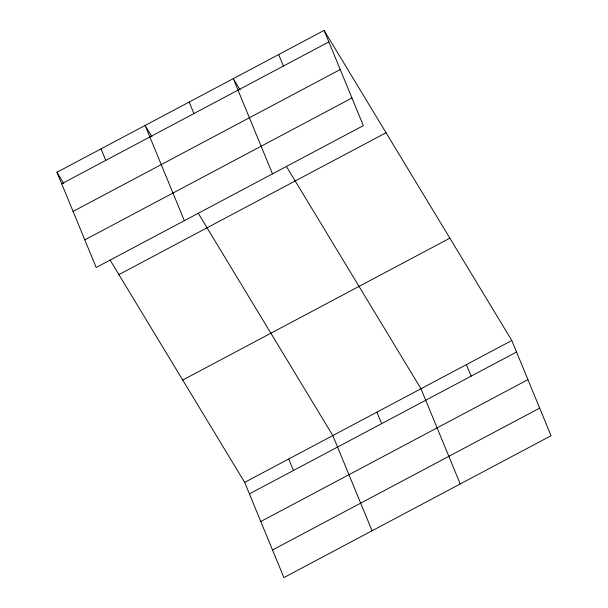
<?xml version="1.0" encoding="UTF-8"?>
<svg xmlns="http://www.w3.org/2000/svg" width="608" height="608" viewBox="0 0 608 608"><rect width="100%" height="100%" fill="white"/><g stroke="black" fill="none" stroke-linecap="round" stroke-linejoin="round"><path stroke-width="0.91" d="M324.102 30.4L363.348 125.62L96.193 267.49L56.947 172.277L324.102 30.4L511.807 340.51L551.053 435.723L283.898 577.6L244.652 482.38L110.04 259.988M61.689 183.783L328.844 41.906M73.082 211.409L340.229 69.532M84.808 239.871L351.964 97.994M118.894 274.611L386.042 132.734M182.712 380.046L449.859 238.169M244.652 482.38L511.807 340.51M249.394 493.886L516.549 352.017M260.786 521.512L527.934 379.643M272.513 549.974L539.668 408.105M240.152 90.007L233.267 78.637L272.513 173.858M286.36 166.356L420.972 388.74L460.218 483.96M151.992 136.823L145.107 125.453L184.353 220.674M198.2 213.172L332.812 435.564L372.058 530.784M56.947 172.277L63.832 183.646M466.389 364.625L471.132 376.132M278.684 54.515L283.427 66.029M376.892 412.156L381.634 423.662M189.187 102.045L193.929 113.552M288.732 458.972L293.474 470.478M101.027 148.861L105.769 160.375"/></g></svg>
